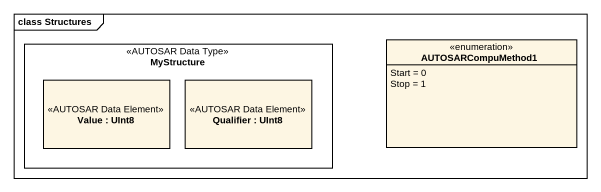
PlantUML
@startuml
mainframe class Structures
allowmixing
hide circle
hide empty members
rectangle MyStructure <<AUTOSAR Data Type>> {
  rectangle "Value : UInt8" as Value <<AUTOSAR Data Element>>
  rectangle "Qualifier : UInt8" as Qualifier <<AUTOSAR Data Element>>
}
enum AUTOSARCompuMethod1 {
  Start = 0
  Stop = 1
}
@enduml
